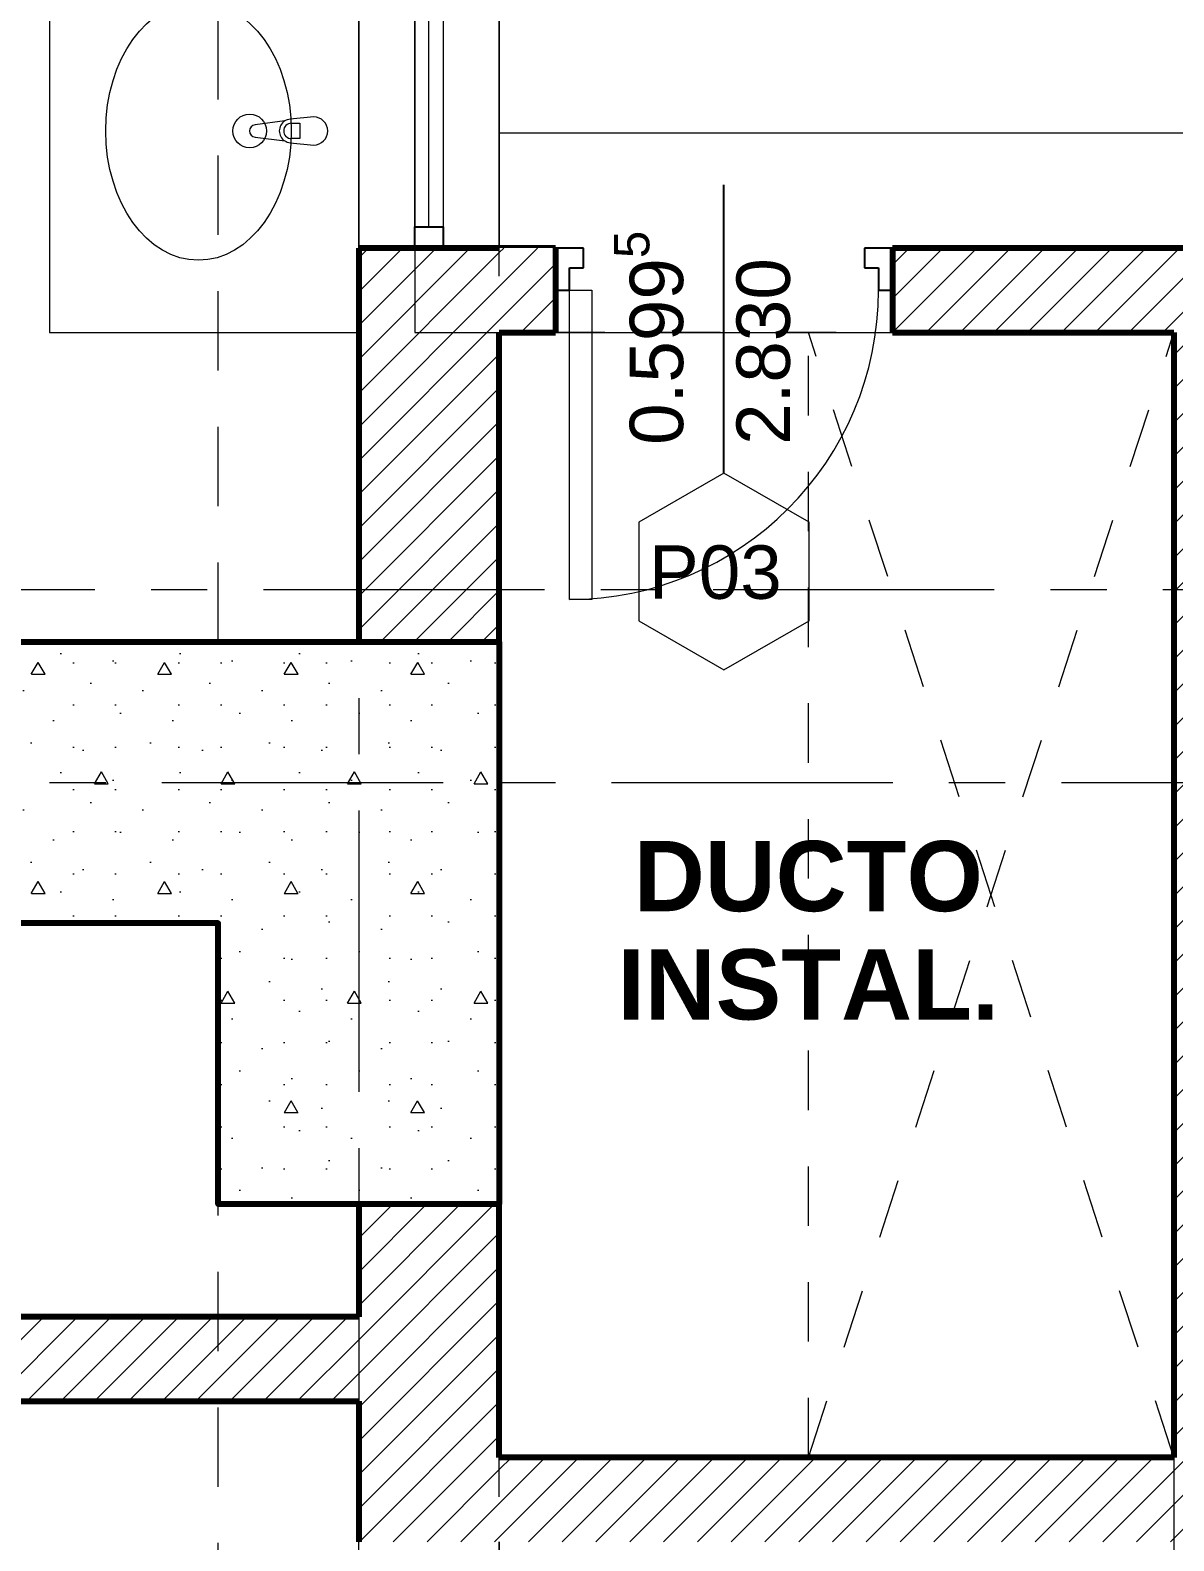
# Model space of a CAD drawing. Header units: inches. Extents: x -38 to 5698, y -33 to 92.
# Drawn here: x 50.736 to 52.77, y 15.802 to 18.487 of the extents above; entities that cross this region are included whole.
import ezdxf

# ---------------------------------------------------------------- set-up
doc = ezdxf.new("R2010")
doc.units = ezdxf.units.IN
doc.header["$MEASUREMENT"] = 0
doc.set_wipeout_variables(frame=1)
for name, pattern in [('Hidden Line', [0.195611, 0.141111, -0.0545]), ('Oculto', [0.15875, 0.105833, -0.052917]), ('Punto & Raya', [0.65, 0.5, -0.075, 0, -0.075]), ('Rayas', [0.282222, 0.141111, -0.141111]), ('Wipeout_Contour', [1, 0, -1])]:
    doc.linetypes.add(name, pattern=pattern)
for name, color, linetype in [('02 _ ARQ _ ALB _ Ejes Generales', 7, 'Continuous'), ('02 _ ARQ _ ZON _ Espacio.3D', 7, 'Continuous'), ('08 _ STR _ EXT _ 06 Columnas', 7, 'Continuous'), ('08 _ STR _ EXT _ 07 Losa Aligerada', 7, 'Continuous'), ('08 _ STR _ EXT _ 09 Vigas', 7, 'Continuous'), ('08 _ STR _ EXT _ 10 Vereda Exterior', 7, 'Continuous'), ('Dibujo 2D - General', 7, 'Continuous'), ('ESQUEMAS', 7, 'Continuous'), ('Estructura - 04 MURO', 7, 'Continuous'), ('Interior - Sanitarios', 7, 'Continuous'), ('Marcador - Secciones', 251, 'Continuous'), ('Notas - Textos', 7, 'Continuous')]:
    doc.layers.add(name, color=color, linetype=linetype)
doc.styles.add('Estilo_Generado_4', font='swisse.ttf')
doc.styles.add('Estilo_Generado_8', font='arialbd.ttf')
pattern_1 = [(45, (0, 0), (-0.030052038, 0.030052038), [])]

msp = doc.modelspace()

# ---------------------------------------------------------------- hatches: boundary and pattern name
at = {"layer": '08 _ STR _ EXT _ 10 Vereda Exterior', "linetype": 'Continuous', "lineweight": 13}
h = msp.add_hatch(dxfattribs=at)
h.set_pattern_fill('RETÍCULA_100X100_0002', color=251, style=0, pattern_type=2)
h.set_pattern_definition([(360, (3.7574, 18.3027), (0, 2.53199), []), (90, (3.7574, 18.3027), (-3.6, 0), [])])
h.paths.add_polyline_path([(2.17, 3.6213), (4.2913, 1.5), (9.32, 1.5), (9.32, 6.5), (40.52, 6.5), (40.52, 1.5), (52.92, 1.5), (52.92, 19.0859), (51.57, 19.0859), (51.57, 7.2), (9.07, 7.2), (9.07, 7.85), (6.5201, 7.85, -0.414214), (6.2701, 8.1), (6.2701, 8.85, -0.414213), (6.5201, 9.1), (9.07, 9.1), (9.07, 12), (6.5201, 12, -0.414214), (6.2701, 12.25), (6.2701, 13, -0.414213), (6.5201, 13.25), (9.07, 13.25), (9.07, 16.15), (6.5201, 16.15, -0.414214), (6.2701, 16.4), (6.2701, 17.15, -0.414213), (6.5201, 17.4), (8.77, 17.4), (8.7706, 21.0499), (2.17, 21.0499)])
at = {"layer": 'Estructura - 04 MURO', "linetype": 'Continuous', "lineweight": 5}
h = msp.add_hatch(dxfattribs=at)
h.set_pattern_fill('LADRILLO_COMÚN_0002', color=252, style=0, pattern_type=2)
h.set_pattern_definition(pattern_1)
h.paths.add_polyline_path([(52.77, 17.9501), (52.92, 18.1001), (52.77, 18.1001)])
h = msp.add_hatch(dxfattribs=at)
h.set_pattern_fill('LADRILLO_COMÚN_0002', color=252, style=0, pattern_type=2)
h.set_pattern_definition(pattern_1)
h.paths.add_polyline_path([(52.77, 17.9501), (52.92, 17.9501), (52.92, 18.1001)])
h = msp.add_hatch(dxfattribs=at)
h.set_pattern_fill('LADRILLO_COMÚN_0002', color=252, style=0, pattern_type=2)
h.set_pattern_definition(pattern_1)
h.paths.add_polyline_path([(52.77, 17.9501), (52.77, 15.1499), (52.92, 15.1499), (52.92, 17.9501)])

# ---------------------------------------------------------------- linework, layer by layer
at = {"layer": '02 _ ARQ _ ALB _ Ejes Generales', "color": 251, "linetype": 'Punto & Raya', "lineweight": 13}
msp.add_line((48.57, 17.15), (55.57, 17.15), dxfattribs=at)
at = {"layer": '02 _ ARQ _ ZON _ Espacio.3D', "color": 9, "linetype": 'Continuous', "lineweight": 5, "flags": 128}
for points in [[(47.97, 20.1), (47.97, 17.2499), (49.295, 17.2499), (49.295, 17.0999), (48.32, 17.0999), (48.32, 16.1999), (51.32, 16.1999), (51.32, 16.4), (51.07, 16.4), (51.07, 16.9), (50.57, 16.9), (50.57, 17.4), (51.32, 17.4), (51.32, 20.1)], [(48.47, 15.1499), (51.3199, 15.1499), (51.32, 16.0499), (48.32, 16.0499), (48.32, 15.3499), (48.47, 15.3499)]]:
    msp.add_lwpolyline(points, close=True, dxfattribs=at)
at = {"layer": '08 _ STR _ EXT _ 07 Losa Aligerada', "color": 254, "linetype": 'Rayas', "lineweight": 18, "flags": 128}
msp.add_lwpolyline([(8.17, 27.9392), (7.67, 27.9392), (7.67, 5.8), (25.2353, 5.8), (25.2353, 7.2), (30.4315, 7.2), (30.4315, 6.0005), (37.07, 6.0005), (37.07, 3.3753), (44.57, 3.3753), (44.57, 6.05), (52.32, 6.05), (52.32, 14.9999), (51.57, 14.9999), (51.57, 18.1001), (51.57, 18.1001), (51.57, 20.35), (46.67, 20.35), (46.67, 22.35), (46.67, 22.6), (46.67, 24.5), (46.67, 24.75), (46.67, 26.75), (51.57, 26.75), (51.57, 29.7), (51.57, 29.7), (51.57, 35.2005), (52.52, 35.2005), (52.52, 41.1), (38.9553, 41.1), (38.9553, 40.8001), (34.0478, 40.8001), (34.0478, 40.5001), (23.37, 40.5001), (23.37, 43.8736), (16.2699, 43.8736), (16.2699, 39.9), (11.1201, 39.9), (11.1201, 40.95), (8.02, 40.95), (8.02, 37.7), (9.07, 37.7), (9.07, 33.9), (8.17, 33.9)], close=True, dxfattribs=at)
at = {"layer": '08 _ STR _ EXT _ 07 Losa Aligerada', "color": 254, "linetype": 'Continuous', "lineweight": 18, "flags": 128}
msp.add_lwpolyline([(9.07, 7.2), (51.57, 7.2), (51.57, 39.9), (9.07, 39.9)], dxfattribs=at)
at = {"layer": '08 _ STR _ EXT _ 09 Vigas', "color": 251, "linetype": 'Hidden Line', "lineweight": 13}
for p, q in [((51.07, 17.4), (51.07, 20.7)), ((9.57, 17.4), (51.07, 17.4)), ((44.57, 16.9), (51.07, 16.9))]:
    msp.add_line(p, q, dxfattribs=at)
at = {"layer": '08 _ STR _ EXT _ 10 Vereda Exterior', "color": 7, "linetype": 'Continuous', "lineweight": 18, "flags": 128}
msp.add_lwpolyline([(40.52, 1.5), (52.92, 1.5), (52.92, 19.0859), (51.57, 19.0859), (51.57, 7.2), (9.07, 7.2)], dxfattribs=at)
at = {"layer": 'Estructura - 04 MURO', "color": 165, "linetype": 'Continuous', "lineweight": 15}
for p, q in [((51.42, 18.1376), (51.42, 18.6813)), ((51.445, 18.1376), (51.445, 18.6813)), ((51.47, 18.6813), (51.47, 18.1376)), ((51.695, 17.4754), (51.695, 18.0251)), ((51.695, 18.0251), (51.735, 18.0251)), ((51.735, 18.0251), (51.735, 17.4754)), ((51.735, 17.4754), (51.695, 17.4754))]:
    msp.add_line(p, q, dxfattribs=at)
at = {"layer": 'Estructura - 04 MURO', "color": 152, "linetype": 'Continuous', "lineweight": 25}
msp.add_line((51.9698, 17.7001), (51.9698, 18.2126), dxfattribs=at)
at = {"layer": 'Estructura - 04 MURO', "color": 165, "linetype": 'Continuous', "lineweight": 25}
for p, q in [((51.42, 18.1376), (51.47, 18.1376)), ((51.72, 18.0651), (51.72, 18.1001)), ((52.2196, 18.1001), (52.2196, 18.0651)), ((51.695, 18.0251), (51.695, 18.0651)), ((51.695, 18.0651), (51.72, 18.0651)), ((52.2196, 18.0651), (52.2446, 18.0651)), ((52.2446, 18.0651), (52.2446, 18.0251))]:
    msp.add_line(p, q, dxfattribs=at)
at = {"layer": 'Estructura - 04 MURO', "color": 7, "linetype": 'Continuous', "lineweight": 80, "flags": 128}
msp.add_lwpolyline([(52.77, 17.9501), (52.77, 15.9499)], dxfattribs=at)
at = {"layer": 'Estructura - 04 MURO', "color": 251, "linetype": 'Continuous', "lineweight": 13, "flags": 128}
msp.add_lwpolyline([(51.9698, 17.3501), (52.1214, 17.4376), (52.1214, 17.6126), (51.9698, 17.7001), (51.8182, 17.6126), (51.8182, 17.4376)], close=True, dxfattribs=at)
at = {"layer": 'Estructura - 04 MURO', "color": 175, "linetype": 'Continuous', "lineweight": 15}
msp.add_arc((51.695, 18.0251), 0.5497, 270, 0, dxfattribs=at)
at = {"layer": 'Interior - Sanitarios', "color": 205, "linetype": 'Continuous', "lineweight": 13}
for p, q in [((50.77, 20.0999), (50.77, 17.95)), ((51.32, 20.0999), (51.32, 17.95)), ((51.2002, 18.3219), (51.2151, 18.3219)), ((51.2151, 18.3219), (51.2151, 18.2947)), ((51.2151, 18.2947), (51.2002, 18.2947)), ((50.77, 17.95), (51.32, 17.95))]:
    msp.add_line(p, q, dxfattribs=at)
at = {"layer": 'Interior - Sanitarios', "color": 205, "linetype": 'Continuous', "lineweight": 13, "flags": 128}
msp.add_lwpolyline([(51.24, 18.3333), (51.198, 18.3293, 0.12102), (51.1885, 18.3261), (51.1356, 18.3194, 0.882566), (51.1356, 18.2972), (51.1885, 18.2906, 0.12102), (51.198, 18.2873), (51.24, 18.2833, 1)], format="xyb", close=True, dxfattribs=at)
at = {"layer": 'Interior - Sanitarios', "color": 205, "linetype": 'Continuous', "lineweight": 13}
msp.add_circle((51.1261, 18.3083), 0.03, dxfattribs=at)
at = {"layer": 'Interior - Sanitarios', "color": 175, "linetype": 'Continuous', "lineweight": 13}
for centre, radius, start, end in [((51.1999, 18.3083), 0.0211, 122.771, 237.229), ((51.2002, 18.3083), 0.0136, 90, 270)]:
    msp.add_arc(centre, radius, start, end, dxfattribs=at)
at = {"layer": 'Interior - Sanitarios', "color": 205, "linetype": 'Continuous', "lineweight": 13}
msp.add_ellipse((51.035, 18.3083), major_axis=(0, 0.23), ratio=0.717391, dxfattribs=at)

# ---------------------------------------------------------------- texts
at = {"layer": 'Estructura - 04 MURO', "color": 251, "lineweight": 25, "char_height": 0.095, "attachment_point": 7, "rotation": 90, "style": 'Estilo_Generado_4'}
for s, insert in [('\\A1;{\\pql;\\pt0;\\fSwis721 Ex BT|b0|i0|c0|p34;0.599\\fSwis721 Ex BT|b0|i0|c0|p34;\\A1{\\H.66x;\\S5^  ;}\\fSwis721 Ex BT|b0|i0|c0|p34;\\fSwis721 Ex BT|b0|i0|c0|p34;}', (51.9249, 17.7501)), ('\\A1;{\\pql;\\pt0;\\fSwis721 Ex BT|b0|i0|c0|p34;2.830\\fSwis721 Ex BT|b0|i0|c0|p34;\\A1{\\H.66x;\\S^  ;}\\fSwis721 Ex BT|b0|i0|c0|p34;\\fSwis721 Ex BT|b0|i0|c0|p34;}', (52.1148, 17.7501))]:
    msp.add_mtext(s, dxfattribs=dict(at, insert=insert))
at = {"layer": 'Estructura - 04 MURO', "color": 251, "lineweight": 25, "insert": (51.8365, 17.4751), "char_height": 0.095, "attachment_point": 7, "style": 'Estilo_Generado_4'}
msp.add_mtext('\\A1;{\\pql;\\pt0;\\fSwis721 Ex BT|b0|i0|c0|p34;P03\\fSwis721 Ex BT|b0|i0|c0|p34;\\fSwis721 Ex BT|b0|i0|c0|p34;\\fSwis721 Ex BT|b0|i0|c0|p34;}', dxfattribs=at)
at = {"layer": 'Notas - Textos', "color": 251, "linetype": 'Continuous', "lineweight": 25, "insert": (52.12, 17.046), "char_height": 0.125, "attachment_point": 2, "line_spacing_factor": 0.924085, "style": 'Estilo_Generado_8'}
msp.add_mtext('\\A1;{\\pqc;\\fArial|b1|i0|c0|p34;DUCTO \\P\\pqc;\\fArial|b1|i0|c0|p34;INSTAL.}', dxfattribs=at)

# ---------------------------------------------------------------- next in the draw order: wipeouts: each hides what was drawn before it
at = {"color": 254, "linetype": 'Wipeout_Contour', "lineweight": 0, "ltscale": 217.692052}
msp.add_wipeout([(51.32, 17.4), (51.57, 17.4), (51.57, 18.1001), (51.32, 18.1001)], dxfattribs=at).dxf.layer = 'Estructura - 04 MURO'
at = {"color": 254, "linetype": 'Wipeout_Contour', "lineweight": 0, "ltscale": 222.113332}
msp.add_wipeout([(52.77, 18.1001), (52.2696, 18.1001), (52.2696, 17.9501), (52.77, 17.9501)], dxfattribs=at).dxf.layer = 'Estructura - 04 MURO'
at = {"color": 254, "linetype": 'Wipeout_Contour', "lineweight": 0, "ltscale": 215.629572}
msp.add_wipeout([(51.32, 16.4), (51.32, 15.7999), (51.57, 15.7999), (51.57, 16.4)], dxfattribs=at).dxf.layer = 'Estructura - 04 MURO'

# ---------------------------------------------------------------- next in the draw order: hatches: boundary and pattern name
at = {"layer": '08 _ STR _ EXT _ 06 Columnas', "linetype": 'Continuous', "lineweight": 9}
h = msp.add_hatch(dxfattribs=at)
h.set_pattern_fill('HORMIGÓN_EN_MASA_0002', style=0, pattern_type=2)
h.set_pattern_definition([(0, (0, 0), (0, 0.3897114), [0.024375, -0.200625]), (0, (0.1125, 0.19486), (0, 0.3897114), [0.024375, -0.200625]), (60, (0, 0), (-0.3375, 0.1948557), [0.024375, -0.200625]), (60, (0.225, 0), (-0.3375, 0.1948557), [0.024375, -0.200625]), (120, (0.02437, 0), (0.3375, 0.1948557), [0.024375, -0.200625]), (120, (0.24938, 0), (0.3375, 0.1948557), [0.024375, -0.200625]), (0, (0, 0.0375), (0, 0.075), [0, -0.075, 0, -0.1125]), (45, (0.0375, 0.0375), (-0.05303301, 0.05303301), [0, -0.05625, 0, -0.09375])])
h.paths.add_polyline_path([(50.57, 17.4), (50.57, 16.9), (51.07, 16.9), (51.07, 16.4), (51.57, 16.4), (51.57, 17.4)])
at = {"layer": 'Estructura - 04 MURO', "linetype": 'Continuous', "lineweight": 5}
h = msp.add_hatch(dxfattribs=at)
h.set_pattern_fill('LADRILLO_COMÚN_0002', color=252, style=0, pattern_type=2)
h.set_pattern_definition(pattern_1)
h.paths.add_polyline_path([(51.32, 17.4), (51.57, 17.4), (51.57, 18.1001), (51.32, 18.1001)])
h = msp.add_hatch(dxfattribs=at)
h.set_pattern_fill('LADRILLO_COMÚN_0002', color=252, style=0, pattern_type=2)
h.set_pattern_definition(pattern_1)
h.paths.add_polyline_path([(52.77, 18.1001), (52.2696, 18.1001), (52.2696, 17.9501), (52.77, 17.9501)])
h = msp.add_hatch(dxfattribs=at)
h.set_pattern_fill('LADRILLO_COMÚN_0002', color=252, style=0, pattern_type=2)
h.set_pattern_definition(pattern_1)
h.paths.add_polyline_path([(51.32, 16.4), (51.32, 15.7999), (51.57, 15.7999), (51.57, 16.4)])

# ---------------------------------------------------------------- next in the draw order: linework, layer by layer
at = {"layer": '08 _ STR _ EXT _ 06 Columnas', "color": 7, "linetype": 'Continuous', "lineweight": 80, "flags": 128}
msp.add_lwpolyline([(50.57, 17.4), (51.57, 17.4), (51.57, 16.4), (51.07, 16.4), (51.07, 16.9), (50.57, 16.9)], close=True, dxfattribs=at)
at = {"layer": 'Estructura - 04 MURO', "color": 165, "linetype": 'Continuous', "lineweight": 15}
for p, q in [((51.32, 18.1001), (51.32, 20.1)), ((51.57, 18.1001), (51.57, 20.1))]:
    msp.add_line(p, q, dxfattribs=at)
at = {"layer": 'Estructura - 04 MURO', "color": 165, "linetype": 'Continuous', "lineweight": 25}
for p, q in [((51.42, 18.1001), (51.42, 18.1376)), ((51.47, 18.1376), (51.47, 18.1001)), ((52.2696, 18.1001), (52.2196, 18.1001)), ((52.2696, 18.0251), (52.2696, 18.1001)), ((52.2446, 18.0251), (52.2696, 18.0251))]:
    msp.add_line(p, q, dxfattribs=at)
at = {"layer": 'Estructura - 04 MURO', "color": 7, "linetype": 'Continuous', "lineweight": 80}
for p, q in [((51.67, 18.1001), (51.32, 18.1001)), ((52.2696, 18.1001), (52.2696, 17.9501)), ((52.92, 18.1001), (52.2696, 18.1001))]:
    msp.add_line(p, q, dxfattribs=at)
at = {"layer": 'Estructura - 04 MURO', "color": 7, "linetype": 'Continuous', "lineweight": 80, "flags": 128}
for points in [[(51.32, 18.1001), (51.32, 17.4)], [(51.57, 17.4), (51.57, 17.9501)], [(52.2696, 17.9501), (52.77, 17.9501)], [(51.32, 16.4), (51.32, 16.1999)], [(51.57, 15.9499), (51.57, 16.4)], [(51.32, 16.0499), (51.32, 15.7999)]]:
    msp.add_lwpolyline(points, dxfattribs=at)
at = {"layer": 'Marcador - Secciones', "color": 251, "linetype": 'Punto & Raya', "lineweight": 13}
msp.add_line((46.3506, 17.4928), (56.7072, 17.4928), dxfattribs=at)

# ---------------------------------------------------------------- next in the draw order: wipeouts: each hides what was drawn before it
at = {"color": 254, "linetype": 'Wipeout_Contour', "lineweight": 0, "ltscale": 218.714096}
msp.add_wipeout([(51.57, 18.1001), (51.57, 17.9501), (51.67, 17.9501), (51.67, 18.1001)], dxfattribs=at).dxf.layer = 'Estructura - 04 MURO'
at = {"color": 254, "linetype": 'Wipeout_Contour', "lineweight": 0, "ltscale": 209.743868}
msp.add_wipeout([(48.47, 16.0499), (51.32, 16.0499), (51.32, 16.1999), (48.47, 16.1999)], dxfattribs=at).dxf.layer = 'Estructura - 04 MURO'
at = {"color": 254, "linetype": 'Wipeout_Contour', "lineweight": 0, "ltscale": 218.130917}
msp.add_wipeout([(51.57, 15.7999), (52.77, 15.7999), (52.77, 15.9499), (51.57, 15.9499)], dxfattribs=at).dxf.layer = 'Estructura - 04 MURO'

# ---------------------------------------------------------------- next in the draw order: hatches: boundary and pattern name
at = {"layer": 'Estructura - 04 MURO', "linetype": 'Continuous', "lineweight": 5}
h = msp.add_hatch(dxfattribs=at)
h.set_pattern_fill('LADRILLO_COMÚN_0002', color=252, style=0, pattern_type=2)
h.set_pattern_definition(pattern_1)
h.paths.add_polyline_path([(51.57, 18.1001), (51.57, 17.9501), (51.67, 17.9501), (51.67, 18.1001)])
h = msp.add_hatch(dxfattribs=at)
h.set_pattern_fill('LADRILLO_COMÚN_0002', color=252, style=0, pattern_type=2)
h.set_pattern_definition(pattern_1)
h.paths.add_polyline_path([(48.47, 16.0499), (51.32, 16.0499), (51.32, 16.1999), (48.47, 16.1999)])
h = msp.add_hatch(dxfattribs=at)
h.set_pattern_fill('LADRILLO_COMÚN_0002', color=252, style=0, pattern_type=2)
h.set_pattern_definition(pattern_1)
h.paths.add_polyline_path([(51.57, 15.7999), (52.77, 15.7999), (52.77, 15.9499), (51.57, 15.9499)])

# ---------------------------------------------------------------- next in the draw order: linework, layer by layer
at = {"layer": '02 _ ARQ _ ALB _ Ejes Generales', "color": 251, "linetype": 'Punto & Raya', "lineweight": 13}
msp.add_line((51.32, 45.9), (51.32, 2.05), dxfattribs=at)
at = {"layer": '08 _ STR _ EXT _ 09 Vigas', "color": 251, "linetype": 'Hidden Line', "lineweight": 13}
for p, q in [((51.57, 7.2), (51.57, 20.7)), ((51.07, 7.7), (51.07, 16.9))]:
    msp.add_line(p, q, dxfattribs=at)
at = {"layer": 'Dibujo 2D - General', "color": 252, "linetype": 'Oculto', "lineweight": 13}
for p, q in [((52.1696, 17.9501), (51.57, 17.9501)), ((52.12, 15.9499), (52.77, 17.9499)), ((52.77, 15.9499), (52.12, 17.9499)), ((52.12, 15.9499), (52.12, 17.9499))]:
    msp.add_line(p, q, dxfattribs=at)
at = {"layer": 'ESQUEMAS', "color": 7, "linetype": 'Continuous', "lineweight": 13, "flags": 128}
msp.add_lwpolyline([(51.42, 7.35), (9.22, 7.35), (9.22, 8.15), (6.5201, 8.15), (6.5201, 8.9), (9.22, 8.9), (9.22, 12.275), (6.5201, 12.275), (6.5201, 13.025), (9.22, 13.025), (9.22, 16.4), (6.5201, 16.4), (6.5201, 17.15), (9.22, 17.15), (9.22, 30.9531), (8.25, 30.9531), (8.25, 33.82), (9.22, 33.82), (9.22, 39.75), (51.42, 39.75), (51.42, 17.9501), (52.77, 17.9501), (52.77, 15.1499), (51.42, 15.1499)], close=True, dxfattribs=at)
at = {"layer": 'Estructura - 04 MURO', "color": 7, "linetype": 'Continuous', "lineweight": 80}
msp.add_line((51.67, 18.1001), (51.67, 17.9501), dxfattribs=at)
at = {"layer": 'Estructura - 04 MURO', "color": 165, "linetype": 'Continuous', "lineweight": 25}
for p, q in [((51.67, 18.1001), (51.67, 18.0251)), ((51.72, 18.1001), (51.67, 18.1001)), ((51.67, 18.0251), (51.695, 18.0251))]:
    msp.add_line(p, q, dxfattribs=at)
at = {"layer": 'Estructura - 04 MURO', "color": 7, "linetype": 'Continuous', "lineweight": 80, "flags": 128}
for points in [[(51.57, 17.9501), (51.67, 17.9501)], [(51.32, 16.1999), (48.47, 16.1999)], [(48.47, 16.0499), (51.32, 16.0499)], [(52.77, 15.9499), (51.57, 15.9499)]]:
    msp.add_lwpolyline(points, dxfattribs=at)

doc.saveas('drawing.dxf')
